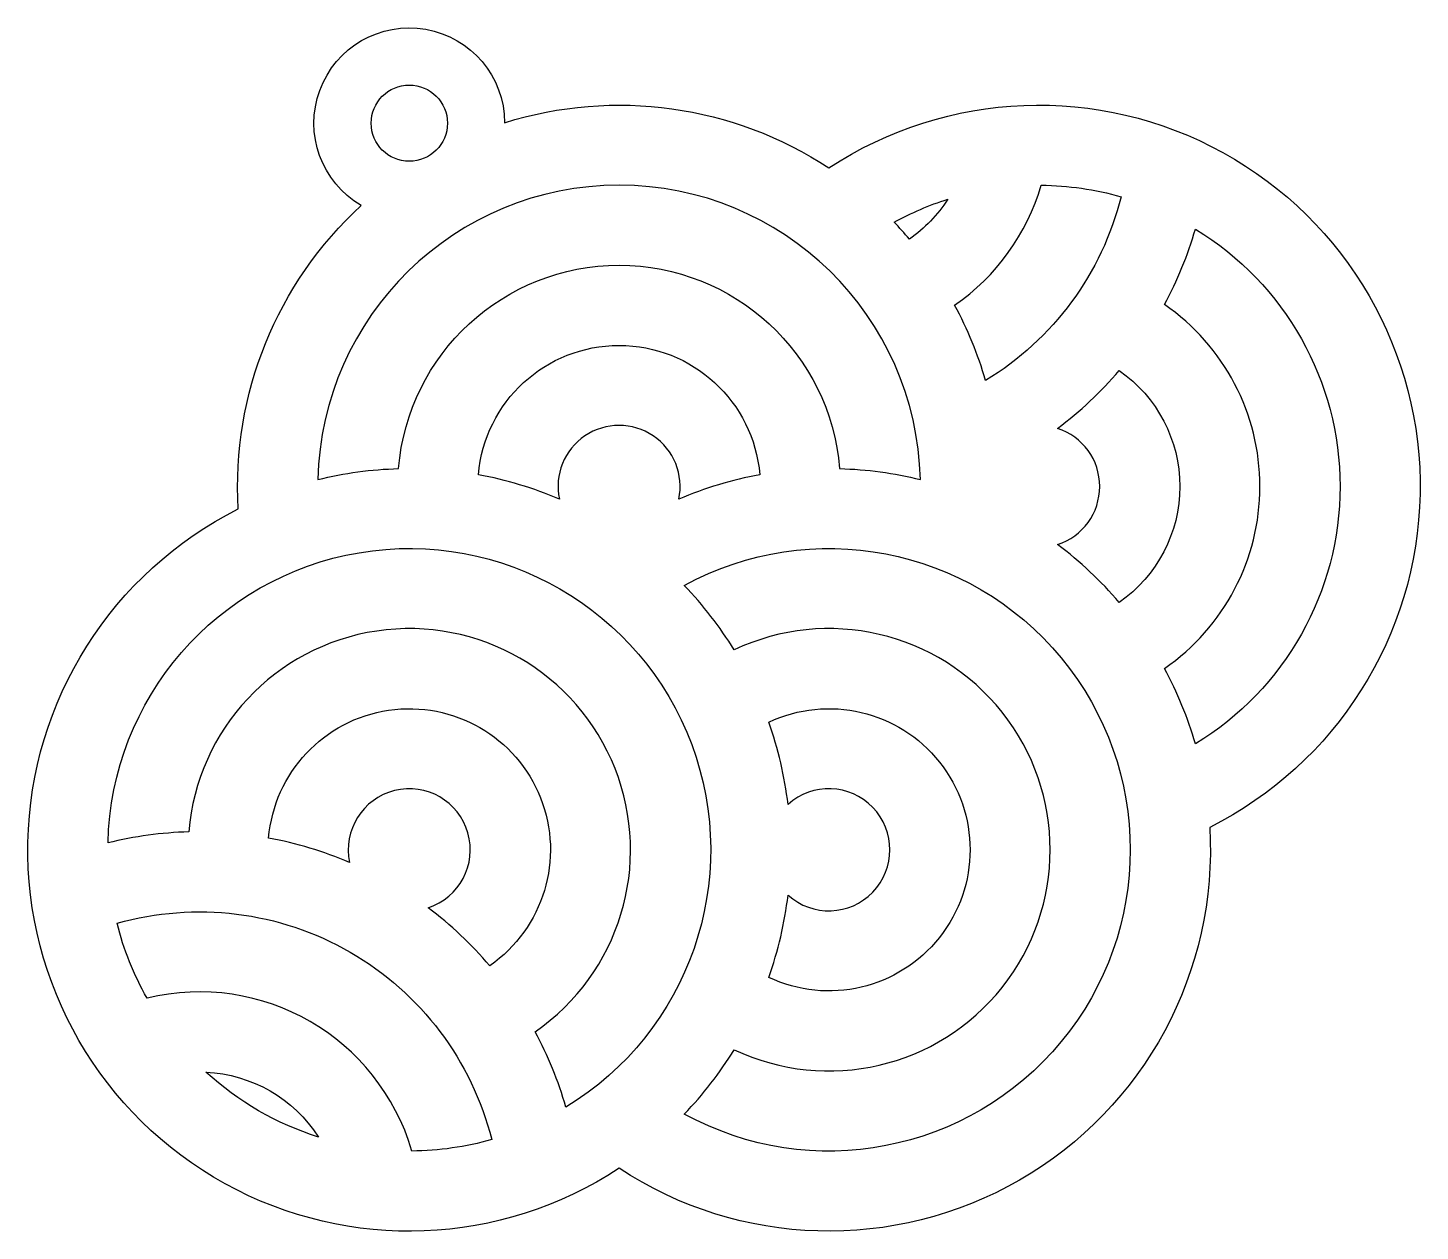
# Model space of a CAD drawing. Header units: millimetres. Extents: x -43 to -6.5, y -29.1 to 2.5.
import ezdxf

# ---------------------------------------------------------------- set-up
doc = ezdxf.new("R2010")
doc.units = ezdxf.units.MM
doc.layers.get('0').update_dxf_attribs({"linetype": 'CONTINUOUS'})

msp = doc.modelspace()

# ---------------------------------------------------------------- linework, layer by layer
for points in [[(-37.483, -10.114, -0.225474), (-34.261, -2.158, -1.721617), (-30.5, 0.013, -0.225474), (-22, -1.175, -1.060562), (-12.017, -18.465, -0.617215), (-27.5, -27.404, -1.060562)], [(-21.719, -9.057, -0.053564), (-19.602, -9.344, 0.977225), (-35.398, -9.344, -0.053564), (-33.281, -9.057, -0.922034)], [(-14.339, -1.928, -0.196904), (-17.893, -6.749, 0.053564), (-18.703, -4.772, 0.172135), (-16.433, -1.627, -0.067249)], [(-18.884, -1.994, -0.09896), (-19.89, -3.039, 0.014966), (-20.291, -2.596, -0.048556)], [(-12.393, -2.777, -0.562094), (-12.393, -16.275, 0.053564), (-13.203, -14.298, 0.524502), (-13.203, -4.755, 0.053564)], [(-31.187, -9.218, -0.919943), (-23.813, -9.218, 0.055594), (-25.935, -9.859, 1.235216), (-29.065, -9.859, 0.055594)], [(-14.39, -6.487, -0.52306), (-14.39, -12.565, 0.055594), (-16.006, -11.048, 0.726735), (-16.006, -8.004, 0.055594)], [(-40.898, -18.871, -1.686878), (-28.893, -25.801, 0.053564), (-29.703, -23.824, 1.580445), (-38.781, -18.583, 0.053564)], [(-25.791, -12.122, -1.686878), (-25.791, -25.983, 0.053564), (-24.484, -24.294, 1.580445), (-24.484, -13.811, 0.053564)], [(-36.687, -18.745, -1.576495), (-30.89, -22.092, 0.055594), (-32.506, -20.574, 2.2468), (-34.565, -19.386, 0.055594)], [(-23.577, -15.705, -1.576495), (-23.577, -22.4, 0.055594), (-23.071, -20.241, 2.2468), (-23.071, -17.864, 0.055594)], [(-30.839, -26.651, -0.067249), (-32.933, -26.952, 0.40112), (-39.875, -22.944, -0.067249), (-40.661, -20.98, -0.423207)], [(-35.384, -26.584, -0.108982), (-38.331, -24.883, -0.243606)]]:
    msp.add_lwpolyline(points, format="xyb", close=True)
msp.add_circle((-33, 0), 1)

doc.saveas('drawing.dxf')
